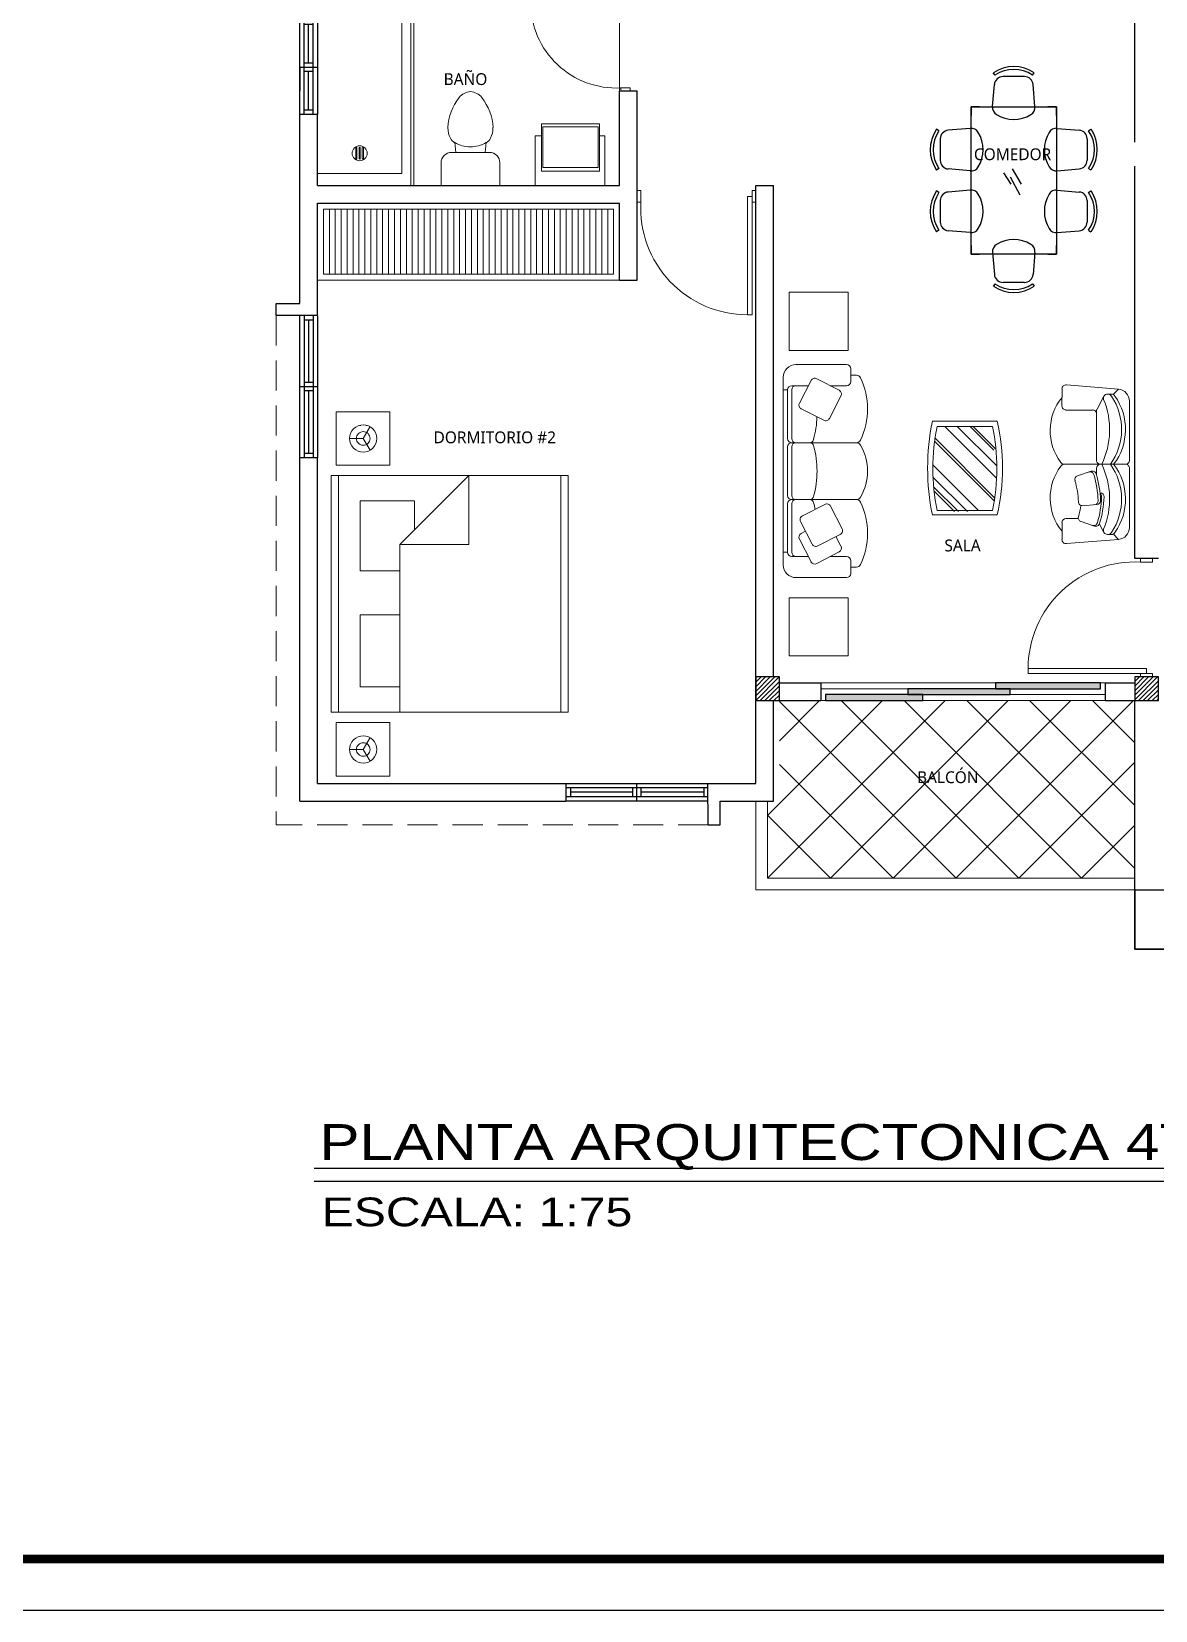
# Model space of a CAD drawing. Header units: feet. Extents: x -417 to 46, y -646 to -218.
# Drawn here: x -80 to -70.51, y -260.01 to -246.68 of the extents above; entities that cross this region are included whole.
import ezdxf

# ---------------------------------------------------------------- set-up
doc = ezdxf.new("R2010")
doc.units = ezdxf.units.FT
doc.header["$MEASUREMENT"] = 0
doc.linetypes.add('DASHED', pattern=[19.05, 12.7, -6.35])
for name, color, linetype, lineweight in [('A-GENM', 8, 'Continuous', 9), ('A-WALL', 4, 'Continuous', 25), ('closet', 8, 'Continuous', 5), ('FURN', 2, 'Continuous', 30), ('I-FURN', 2, 'Continuous', 0), ('MB', 2, 'Continuous', 20), ('muebles', 2, 'Continuous', 5), ('P-SANR-FIXT', 2, 'Continuous', 9), ('Piso', 8, 'Continuous', 9), ('puertas', 8, 'Continuous', 9), ('TXT', 2, 'Continuous', 9), ('vuelo', 251, 'DASHED', 13)]:
    doc.layers.add(name, color=color, linetype=linetype, lineweight=lineweight)
for name, color, linetype in [('columna', 9, 'Continuous'), ('MARCO', 7, 'Continuous'), ('PERT-VENT', 2, 'Continuous'), ('RELLENO', 8, 'Continuous'), ('textos', 7, 'Continuous'), ('TEXXT', 8, 'Continuous')]:
    doc.layers.add(name, color=color, linetype=linetype)
doc.styles.add('ads', font='trebuc.ttf', dxfattribs={"height": 0.14})
doc.styles.add('DAMIAN', font='arial.ttf', dxfattribs={"height": 0.12})

# ---------------------------------------------------------------- blocks, each defined once
blk = doc.blocks.new('bath_sink_6127 - bath_sink_6127-V2-Nivel 1')
at = {"layer": 'I-FURN'}
for p, q in [((0.293, 0.297), (-0.127, 0.297)), ((-0.127, 0.297), (-0.127, -0.29)), ((0.293, 0.244), (0.293, 0.297)), ((0.395, 0.244), (-0.005, 0.244)), ((-0.005, 0.244), (-0.005, -0.245)), ((0.025, -0.234), (0.025, 0.233)), ((0.025, 0.233), (0.369, 0.233)), ((0.369, 0.233), (0.369, -0.234)), ((0.395, -0.245), (0.395, 0.244)), ((-0.005, -0.245), (0.395, -0.245)), ((0.369, -0.234), (0.025, -0.234)), ((0.293, -0.29), (0.293, -0.245)), ((0.293, -0.29), (-0.127, -0.29))]:
    blk.add_line(p, q, dxfattribs=at)
blk = doc.blocks.new('Toilet_-_Tank_-_3D_4840 - 17_ High_ Seat Not Visible-536545-Nivel 1')
at = {"layer": 'P-SANR-FIXT'}
for p, q in [((0.248, 0.489), (-0.248, 0.489)), ((-0.248, 0.489), (-0.248, 0.298)), ((0.248, 0.298), (0.248, 0.489)), ((-0.159, 0.21), (-0.123, 0.21)), ((-0.123, 0.21), (-0.132, 0.127)), ((-0.123, 0.21), (0.123, 0.21)), ((0.132, 0.127), (0.123, 0.21)), ((0.123, 0.21), (0.159, 0.21))]:
    blk.add_line(p, q, dxfattribs=at)
for centre, radius, start, end in [((-0.159, 0.298), 0.0889, 180, 270), ((0.159, 0.298), 0.0889, 270, 360), ((0, -0.104), 0.266, 90.1019, 119.8981), ((0, -0.104), 0.266, 60.1019, 89.8981), ((-0.023, 0.008), 0.167, 151.0596, 182.709), ((-0.083, 0.041), 0.0995, 119.8981, 151.0596), ((0.083, 0.041), 0.0995, 28.9404, 60.1019), ((0.023, 0.008), 0.167, 357.291, 28.9404), ((0.25, 0.021), 0.441, 182.709, 218.5058), ((-0.25, 0.021), 0.441, 321.4942, 357.291), ((0.011, -0.169), 0.136, 218.5058, 265.219), ((-0.011, -0.169), 0.136, 274.781, 321.4942)]:
    blk.add_arc(centre, radius, start, end, dxfattribs=at)
blk = doc.blocks.new('A$C4D292AF4')
at = {"layer": 'puertas'}
for points in [[(0.03, 0.05), (0.07, 0.05), (0.07, 1.05), (0.03, 1.05)], [(0, 0), (0.03, 0), (0.03, 0.1), (0, 0.1)], [(0.97, 0), (1, 0), (1, 0.1), (0.97, 0.1)]]:
    blk.add_lwpolyline(points, close=True, dxfattribs=at)
blk.add_arc((0.068, 0.147), 0.903, 357.0481, 89.8556, dxfattribs=at)
blk = doc.blocks.new('A$C5D053580')
at = {"color": 8}
for p, q in [((0.761, 1.017), (0.69, 1.123)), ((0.845, 0.914), (0.753, 1.083)), ((0.855, 1.016), (0.772, 1.159))]:
    blk.add_line(p, q, dxfattribs=at)
at = {"layer": 'FURN'}
for p, q in [((0.585, 1.746, -0.375), (0.602, 1.952, -0.375)), ((0.608, 2.04, -0.375), (0.592, 2.062, -0.375)), ((0.884, 2.026, -0.375), (0.683, 2.026, -0.375)), ((0.96, 2.04, -0.375), (0.975, 2.062, -0.375)), ((0.983, 1.746, -0.375), (0.965, 1.952, -0.375)), ((0.082, 1.516, -0.375), (0.059, 1.532, -0.375)), ((0.375, 1.54, -0.375), (0.169, 1.522, -0.375)), ((1.192, 1.54, -0.375), (1.398, 1.523, -0.375)), ((1.486, 1.517, -0.375), (1.508, 1.533, -0.375)), ((0.095, 1.441, -0.375), (0.095, 1.24, -0.375)), ((1.472, 1.442, -0.375), (1.472, 1.241, -0.375)), ((0.082, 1.164, -0.375), (0.059, 1.149, -0.375)), ((0.375, 1.141, -0.375), (0.169, 1.159, -0.375)), ((1.192, 1.142, -0.375), (1.398, 1.16, -0.375)), ((1.486, 1.165, -0.375), (1.508, 1.15, -0.375)), ((0.082, 0.937, -0.375), (0.059, 0.953, -0.375)), ((0.375, 0.96, -0.375), (0.169, 0.943, -0.375)), ((1.192, 0.96, -0.375), (1.398, 0.943, -0.375)), ((1.486, 0.937, -0.375), (1.508, 0.953, -0.375)), ((0.095, 0.862, -0.375), (0.095, 0.661, -0.375)), ((1.472, 0.862, -0.375), (1.472, 0.661, -0.375)), ((0.082, 0.585, -0.375), (0.059, 0.57, -0.375)), ((0.375, 0.562, -0.375), (0.169, 0.58, -0.375)), ((1.192, 0.562, -0.375), (1.398, 0.58, -0.375)), ((1.486, 0.585, -0.375), (1.508, 0.57, -0.375)), ((0.585, 0.375, -0.375), (0.602, 0.169, -0.375)), ((0.983, 0.375, -0.375), (0.965, 0.169, -0.375)), ((0.608, 0.082, -0.375), (0.592, 0.059, -0.375)), ((0.884, 0.095, -0.375), (0.683, 0.095, -0.375)), ((0.96, 0.082, -0.375), (0.975, 0.059, -0.375))]:
    blk.add_line(p, q, dxfattribs=at)
at = {"layer": 'FURN', "linetype": 'Continuous'}
for p, q in [((0.384, 1.741, 0.375), (1.184, 1.741, 0.375)), ((0.384, 0.361, 0.375), (0.384, 1.741, 0.375)), ((1.184, 1.741, 0.375), (1.184, 0.361, 0.375)), ((1.184, 0.361, 0.375), (0.384, 0.361, 0.375))]:
    blk.add_line(p, q, dxfattribs=at)
at = {"layer": 'FURN'}
for centre, radius, start, end in [((0.784, 1.782, -0.375), 0.339, 55.6197, 124.3803), ((0.784, 1.782, -0.375), 0.312, 55.6197, 124.3803), ((0.683, 1.945, -0.375), 0.0813, 90, 175.0303), ((0.884, 1.945, -0.375), 0.0813, 4.9697, 90), ((0.665, 1.739, -0.375), 0.0813, 175.0303, 238.407), ((0.784, 1.931, -0.375), 0.307, 238.407, 301.593), ((0.902, 1.739, -0.375), 0.0813, 301.593, 4.9697), ((0.339, 1.34, -0.375), 0.339, 145.6197, 214.3803), ((0.339, 1.34, -0.375), 0.312, 145.6197, 214.3803), ((0.176, 1.441, -0.375), 0.0813, 94.9697, 180), ((0.382, 1.459, -0.375), 0.0813, 31.593, 94.9697), ((0.19, 1.34, -0.375), 0.307, 328.407, 31.593), ((1.378, 1.341, -0.375), 0.307, 148.407, 211.593), ((1.185, 1.46, -0.375), 0.0813, 85.0303, 148.407), ((1.391, 1.442, -0.375), 0.0813, 0, 85.0303), ((1.229, 1.341, -0.375), 0.312, 325.6197, 34.3803), ((1.229, 1.341, -0.375), 0.339, 325.6197, 34.3803), ((0.176, 1.24, -0.375), 0.0813, 180, 265.0303), ((1.391, 1.241, -0.375), 0.0813, 274.9697, 0), ((0.382, 1.222, -0.375), 0.0813, 265.0303, 328.407), ((1.185, 1.223, -0.375), 0.0813, 211.593, 274.9697), ((0.339, 0.761, -0.375), 0.339, 145.6197, 214.3803), ((0.339, 0.761, -0.375), 0.312, 145.6197, 214.3803), ((0.176, 0.862, -0.375), 0.0813, 94.9697, 180), ((0.382, 0.88, -0.375), 0.0813, 31.593, 94.9697), ((0.19, 0.761, -0.375), 0.307, 328.407, 31.593), ((1.378, 0.761, -0.375), 0.307, 148.407, 211.593), ((1.185, 0.88, -0.375), 0.0813, 85.0303, 148.407), ((1.391, 0.862, -0.375), 0.0813, 0, 85.0303), ((1.229, 0.761, -0.375), 0.312, 325.6197, 34.3803), ((1.229, 0.761, -0.375), 0.339, 325.6197, 34.3803), ((0.176, 0.661, -0.375), 0.0813, 180, 265.0303), ((0.382, 0.643, -0.375), 0.0813, 265.0303, 328.407), ((1.185, 0.643, -0.375), 0.0813, 211.593, 274.9697), ((1.391, 0.661, -0.375), 0.0813, 274.9697, 0), ((0.665, 0.382, -0.375), 0.0813, 121.593, 184.9697), ((0.784, 0.19, -0.375), 0.307, 58.407, 121.593), ((0.902, 0.382, -0.375), 0.0813, 355.0303, 58.407), ((0.683, 0.176, -0.375), 0.0813, 184.9697, 270), ((0.884, 0.176, -0.375), 0.0813, 270, 355.0303), ((0.784, 0.339, -0.375), 0.339, 235.6197, 304.3803), ((0.784, 0.339, -0.375), 0.312, 235.6197, 304.3803)]:
    blk.add_arc(centre, radius, start, end, dxfattribs=at)
at = {"layer": 'FURN', "linetype": 'Continuous'}
for points in [[(0.384, 1.741, -0.375), (0.384, 1.741, 0.375), (0.384, 1.661, 0.375), (0.384, 1.701, -0.375)], [(0.464, 1.741, 0.375), (0.424, 1.741, -0.375), (0.384, 1.741, -0.375), (0.384, 1.741, 0.375)], [(1.184, 0.361, 0.425), (0.384, 0.361, 0.425), (0.384, 1.741, 0.425), (1.184, 1.741, 0.425)], [(1.104, 1.741, 0.375), (1.144, 1.741, -0.375), (1.184, 1.741, -0.375), (1.184, 1.741, 0.375)], [(1.184, 1.741, -0.375), (1.184, 1.741, 0.375), (1.184, 1.661, 0.375), (1.184, 1.701, -0.375)], [(0.384, 0.361, -0.375), (0.384, 0.361, 0.375), (0.384, 0.441, 0.375), (0.384, 0.401, -0.375)], [(0.464, 0.361, 0.375), (0.424, 0.361, -0.375), (0.384, 0.361, -0.375), (0.384, 0.361, 0.375)], [(1.104, 0.361, 0.375), (1.144, 0.361, -0.375), (1.184, 0.361, -0.375), (1.184, 0.361, 0.375)], [(1.184, 0.361, -0.375), (1.184, 0.361, 0.375), (1.184, 0.441, 0.375), (1.184, 0.401, -0.375)]]:
    blk.add_3dface(points, dxfattribs=at)
blk = doc.blocks.new('A$C4CC40D8E')
at = {"layer": 'muebles'}
for p, q in [((0.15, 2.525, 0.013), (0.75, 2.525, 0.013)), ((0.8, 2.325, 0.013), (0.8, 2.475, 0.013)), ((0, 0.15, 0.013), (0, 2.375, 0.013)), ((0.1, 2.275, 0.013), (0.297, 2.275, 0.013)), ((0.191, 2.07, 0.013), (0.329, 2.337, 0.013)), ((0.396, 2.358, 0.013), (0.663, 2.221, 0.013)), ((0.557, 2.275, 0.013), (0.75, 2.275, 0.013)), ((0.8, 2.4, 0.013), (0.868, 2.4, 0.013)), ((0.05, 2.225, 0.013), (0, 2.225, 0.013)), ((0.05, 1.65, 0.013), (0.05, 2.225, 0.013)), ((0.1, 1.65, 0.013), (0.1, 2.225, 0.013)), ((0.684, 2.153, 0.013), (0.625, 2.039, 0.013)), ((0.264, 1.976, 0.013), (0.213, 2.003, 0.013)), ((0.05, 0.975, 0.013), (0.05, 1.55, 0.013)), ((0.1, 1.6, 0.013), (0.869, 1.6, 0.013)), ((0.1, 0.975, 0.013), (0.1, 1.55, 0.013)), ((0.05, 0.3, 0.013), (0.05, 0.875, 0.013)), ((0.1, 0.925, 0.013), (0.869, 0.925, 0.013)), ((0.1, 0.3, 0.013), (0.1, 0.875, 0.013)), ((0.05, 0.3, 0.013), (0, 0.3, 0.013)), ((0.1, 0.25, 0.013), (0.297, 0.25, 0.013)), ((0.557, 0.25, 0.013), (0.75, 0.25, 0.013)), ((0.8, 0.05, 0.013), (0.8, 0.2, 0.013)), ((0.8, 0.125, 0.013), (0.868, 0.125, 0.013)), ((0.15, 0, 0.013), (0.75, 0, 0.013))]:
    blk.add_line(p, q, dxfattribs=at)
at = {"layer": 'muebles', "elevation": 0.013}
for points in [[(0.698, 1.945), (0.56, 1.678, -0.414214), (0.493, 1.657), (0.226, 1.794, -0.414214), (0.205, 1.861), (0.342, 2.128, -0.414214), (0.41, 2.15), (0.676, 2.012, -0.414214)], [(0.684, 0.372), (0.547, 0.638, 0.414214), (0.48, 0.66), (0.213, 0.522, 0.414214), (0.191, 0.455), (0.329, 0.188, 0.414214), (0.396, 0.167), (0.663, 0.304, 0.414214)]]:
    blk.add_lwpolyline(points, format="xyb", close=True, dxfattribs=at)
at = {"layer": 'muebles'}
for centre, radius, start, end in [((0.15, 2.375, 0.013), 0.15, 90, 180), ((0.75, 2.475, 0.013), 0.05, 360, 90), ((0.1, 2.225, 0.013), 0.05, 90, 180), ((0.15, 2.225, 0.013), 0.05, 90, 180), ((0.373, 2.314, 0.013), 0.05, 62.7398, 152.7398), ((0.75, 2.325, 0.013), 0.05, 270, 360), ((0.868, 2.35, 0.013), 0.05, 23.8847, 90), ((0.162, 2, 0.013), 0.838, 333.776, 26.224), ((0.236, 2.047, 0.013), 0.05, 152.7398, 242.7398), ((0.64, 2.176, 0.013), 0.05, 332.7398, 62.7398), ((-0.718, 1.937, 0.013), 1.118, 344.5029, 348.573), ((0.1, 1.65, 0.013), 0.05, 180, 270), ((0.1, 1.55, 0.013), 0.05, 90, 180), ((0.15, 1.65, 0.013), 0.05, 180, 270), ((0.15, 1.55, 0.013), 0.05, 90, 180), ((0.311, 1.65, 0.013), 0.05, 270, 347.1604), ((0.311, 1.55, 0.013), 0.05, 12.8396, 90), ((-0.718, 1.262, 0.013), 1.118, 344.5029, 15.4971), ((0.868, 1.65, 0.013), 0.05, 270, 336.1153), ((0.869, 1.55, 0.013), 0.05, 25.9445, 90), ((0.399, 1.262, 0.013), 0.601, 329.0457, 30.9543), ((0.1, 0.975, 0.013), 0.05, 180, 270), ((0.15, 0.975, 0.013), 0.05, 180, 270), ((0.311, 0.975, 0.013), 0.05, 270, 347.1604), ((0.869, 0.975, 0.013), 0.05, 270, 334.0555), ((0.1, 0.875, 0.013), 0.05, 90, 180), ((0.15, 0.875, 0.013), 0.05, 90, 180), ((0.311, 0.875, 0.013), 0.05, 12.8396, 90), ((-0.718, 0.587, 0.013), 1.118, 1.5948, 15.4971), ((0.868, 0.875, 0.013), 0.05, 23.8847, 90), ((0.162, 0.525, 0.013), 0.838, 333.776, 26.224), ((0.1, 0.3, 0.013), 0.05, 180, 270), ((0.15, 0.3, 0.013), 0.05, 180, 270), ((0.75, 0.2, 0.013), 0.05, 0, 90), ((0.15, 0.15, 0.013), 0.15, 180, 270), ((0.75, 0.05, 0.013), 0.05, 270, 0), ((0.868, 0.175, 0.013), 0.05, 270, 336.1153)]:
    blk.add_arc(centre, radius, start, end, dxfattribs=at)
blk = doc.blocks.new('A$C6E953964')
at = {"layer": 'muebles'}
for p, q in [((1.358, 1.876), (1.206, 1.724)), ((1.432, 1.873), (1.859, 1.37)), ((1.316, 1.543), (1.206, 1.653)), ((1.527, 1.466), (1.366, 1.546)), ((1.666, 1.438), (1.552, 1.404)), ((1.751, 1.39), (1.716, 1.426)), ((1.239, 1.39), (1.356, 1.253)), ((1.859, 1.37), (1.763, 1.37)), ((1.252, 0.639), (0.704, 1.187)), ((1.008, 1.008), (0.928, 1.169)), ((1.279, 1.121), (1.282, 1.118)), ((1.85, 1.167), (1.323, 0.639)), ((0.519, 0.422), (0.959, 0.862)), ((1.091, 0.994), (1.029, 0.932)), ((0.015, 0.533), (0.167, 0.686)), ((0.475, 0.449), (0.238, 0.686)), ((0.018, 0.459), (0.521, 0.032)), ((0.453, 0.225), (0.506, 0.401)), ((0.724, 0.041), (1.252, 0.568)), ((0.501, 0.14), (0.465, 0.175)), ((0.521, 0.032), (0.521, 0.128))]:
    blk.add_line(p, q, dxfattribs=at)
for centre, radius, start, end in [((1.346, 1.144), 0.659, 95.5762, 172.3053), ((1.393, 1.841), 0.05, 40.2921, 135), ((1.241, 1.689), 0.05, 135, 225), ((0.429, 2.18), 1.078, 298.7955, 313.14), ((0.711, 1.797), 1.001, 289.1764, 337.4282), ((1.201, 1.357), 0.05, 40.5997, 133.14), ((0.355, 2.044), 1.078, 323.4757, 331.2045), ((1.343, 1.501), 0.05, 63.7448, 151.2045), ((0.355, 2.044), 1.328, 317.1583, 331.5028), ((0.355, 2.044), 1.358, 317.2097, 331.5542), ((1.478, 1.435), 0.05, 331.5028, 63.7448), ((1.505, 1.421), 0.05, 331.5542, 63.7448), ((1.68, 1.39), 0.05, 45, 153.7448), ((1.686, 1.385), 0.05, 343.3506, 45), ((0.747, 0.545), 0.659, 97.6947, 174.4238), ((0.67, 1.15), 0.05, 45, 103.6093), ((0.741, 1.221), 0.05, 166.3907, 225), ((0.973, 1.192), 0.05, 118.7955, 206.2552), ((0.429, 2.18), 1.328, 298.4972, 312.8417), ((0.992, 1.521), 0.758, 279.5275, 348.5153), ((1.054, 1.459), 0.72, 277.3329, 350.6734), ((1.299, 1.243), 0.05, 312.8417, 40.5997), ((1.318, 1.22), 0.05, 312.7903, 40.5997), ((1.716, 1.355), 0.05, 345.2193, 45), ((1.744, 1.273), 0.15, 315, 40.2921), ((1.039, 1.057), 0.05, 206.2552, 298.4972), ((1.053, 1.03), 0.05, 206.2552, 298.4458), ((0.429, 2.18), 1.358, 298.4458, 312.7903), ((1.315, 1.156), 0.05, 229.4003, 317.2097), ((1.292, 1.175), 0.05, 262.286, 317.1583), ((0.094, 1.18), 1.001, 292.5718, 340.8236), ((0.994, 0.826), 0.05, 45, 135), ((1.065, 0.897), 0.05, 135, 225), ((0.202, 0.65), 0.05, 45, 135), ((0.37, 0.899), 0.758, 281.4847, 350.4725), ((0.432, 0.837), 0.72, 279.3266, 352.6671), ((1.217, 0.604), 0.05, 315, 45), ((1.287, 0.674), 0.05, 225, 315), ((0.05, 0.498), 0.05, 135, 229.7079), ((0.51, 0.484), 0.05, 225, 315), ((0.554, 0.387), 0.05, 135, 163.0552), ((0.501, 0.211), 0.05, 116.2552, 225), ((0.507, 0.205), 0.05, 225, 286.6494), ((0.536, 0.175), 0.05, 225, 284.7807), ((0.618, 0.147), 0.15, 229.7079, 315)]:
    blk.add_arc(centre, radius, start, end, dxfattribs=at)
blk = doc.blocks.new('A$C00990124')
at = {"layer": 'RELLENO', "ltscale": 0.4}
h = blk.add_hatch(dxfattribs=at)
h.set_pattern_fill('AR-RROOF', color=256, scale=0.008831, angle=585, style=0)
h.set_pattern_definition([(315, (-222.8446, 143.9424), (0.19032512, -0.50753365), [3.3645046, -0.4486006, 1.1215015, -0.2243003]), (315, (-222.71296, 143.65215), (-0.36954794, -0.0523394), [0.6729009, -0.0740191, 1.3458018, -0.1682252]), (315, (-222.90011, 143.72828), (0.71847733, -0.93100705), [1.79440245, -0.3140204, 0.8972012, -0.2243003])])
h.paths.add_polyline_path([(0.548, 0.748), (0.08, 0.748, 0.101119), (0.08, 0.028), (0.548, 0.028, 0.101119)])
at = {"layer": 'muebles'}
for p, q in [((0.08, 0.748, 449.107), (0.548, 0.748, 449.107)), ((0.548, 0.038, 449.107), (0.08, 0.038, 449.107))]:
    blk.add_line(p, q, dxfattribs=at)
at = {"layer": 'muebles', "elevation": 449.107}
blk.add_lwpolyline([(0.04, 0.791), (0.587, 0.791, -0.117641), (0.587, 0), (0.04, 0, -0.100473), (0.04, 0.791)], format="xyb", close=True, dxfattribs=at)
at = {"layer": 'muebles'}
for centre, start, end in [((1.791, 0.393, 449.107), 168.2811, 191.7189), ((-1.162, 0.393, 449.107), 348.2811, 11.7189)]:
    blk.add_arc(centre, 1.747, start, end, dxfattribs=at)
blk = doc.blocks.new('A$C154754DE')
at = {"layer": 'muebles', "color": 2, "linetype": 'Continuous'}
for p, q in [((1.505, 3.079, 224.56), (1.958, 3.079, 224.56)), ((1.505, 2.626, 224.56), (1.505, 3.079, 224.56)), ((1.958, 2.626, 224.56), (1.958, 3.079, 224.56)), ((1.505, 2.626, 224.56), (1.958, 2.626, 224.56)), ((1.505, 0.453, 224.56), (1.958, 0.453, 224.56)), ((1.505, 0.453, 224.56), (1.505, 0, 224.56)), ((1.958, 0.453, 224.56), (1.958, 0, 224.56)), ((1.505, 0, 224.56), (1.958, 0, 224.56))]:
    blk.add_line(p, q, dxfattribs=at)
at = {"layer": 'muebles', "color": 8, "linetype": 'Continuous'}
for p, q in [((1.729, 2.853, 224.56), (1.672, 2.953, 224.56)), ((1.729, 2.853, 224.56), (1.672, 2.754, 224.56)), ((1.729, 2.853, 224.56), (1.844, 2.853, 224.56)), ((1.729, 0.226, 224.56), (1.672, 0.326, 224.56)), ((1.729, 0.226, 224.56), (1.672, 0.126, 224.56)), ((1.729, 0.226, 224.56), (1.844, 0.226, 224.56))]:
    blk.add_line(p, q, dxfattribs=at)
at = {"layer": 'muebles', "linetype": 'Continuous'}
for p, q in [((0, 2.54, 224.56), (2, 2.54, 224.56)), ((0, 0.54, 224.56), (0, 2.54, 224.56)), ((0.061, 2.54, 224.56), (0.061, 0.54, 224.56)), ((1.419, 1.958, 224.56), (0.837, 2.54, 224.56)), ((0.837, 2.54, 224.56), (0.837, 1.958, 224.56)), ((1.939, 0.54, 224.56), (1.939, 2.54, 224.56)), ((2, 2.54, 224.56), (2, 0.54, 224.56)), ((1.296, 2.326, 224.56), (1.755, 2.326, 224.56)), ((1.296, 2.081, 224.56), (1.296, 2.326, 224.56)), ((1.755, 2.326, 224.56), (1.755, 1.734, 224.56)), ((0.837, 1.958, 224.56), (1.419, 1.958, 224.56)), ((1.419, 0.54, 224.56), (1.419, 1.958, 224.56)), ((1.755, 1.734, 224.56), (1.419, 1.734, 224.56)), ((1.419, 1.364, 224.56), (1.755, 1.364, 224.56)), ((1.755, 1.364, 224.56), (1.755, 0.754, 224.56)), ((1.755, 0.754, 224.56), (1.419, 0.754, 224.56)), ((2, 0.54, 224.56), (0, 0.54, 224.56))]:
    blk.add_line(p, q, dxfattribs=at)
at = {"layer": 'muebles', "color": 8, "linetype": 'Continuous', "extrusion": (0, 0, -1)}
for centre, major_axis, start_param, end_param in [((1.729, 2.853, 224.56), (-0.0814, -0.0814), -1.570796, 4.712389), ((1.729, 0.226, 224.56), (-0.0407, 0.0407), 1.570796326794897, 7.853981633974483)]:
    blk.add_ellipse(centre, major_axis=major_axis, ratio=1, start_param=start_param, end_param=end_param, dxfattribs=at)
at = {"layer": 'muebles', "color": 8, "linetype": 'Continuous'}
for centre, major_axis, start_param, end_param in [((1.729, 2.853, 224.56), (-0.0407, -0.0407), 1.570796326794897, 7.853981633974483), ((1.729, 0.226, 224.56), (-0.0814, 0.0814), -1.570796, 4.712389)]:
    blk.add_ellipse(centre, major_axis=major_axis, ratio=1, start_param=start_param, end_param=end_param, dxfattribs=at)
blk = doc.blocks.new('A$C59FC24C1')
at = {"layer": 'PERT-VENT', "extrusion": (-2.36783e-12, 8.94772e-16, -1)}
for p, q in [((0, 0), (0, 1.2)), ((0.038, 1.2), (0.038, 0)), ((0.038, 1.165), (0.113, 1.165)), ((0.038, 1.165), (0.113, 1.165)), ((0.075, 1.165), (0.075, 0.635)), ((0.113, 1.2), (0.113, 0)), ((0.15, 1.2), (0.15, 0)), ((0.15, 0.6), (0, 0.6)), ((0.113, 0.635), (0.038, 0.635)), ((0.113, 0.565), (0.038, 0.565)), ((0.075, 0.565), (0.075, 0.04)), ((0.038, 0.04), (0.113, 0.04))]:
    blk.add_line(p, q, dxfattribs=at)
blk = doc.blocks.new('A$C5EA57A7C')
for points in [[(1.475, 0.1), (2.362, 0.1), (2.362, 0.15), (1.475, 0.15)], [(0.038, 0), (0.86, 0), (0.86, 0.05), (0.038, 0.05)], [(0.735, 0.05), (1.6, 0.05), (1.6, 0.1), (0.735, 0.1)]]:
    blk.add_hatch(color=256).paths.add_polyline_path(points)
at = {"layer": 'PERT-VENT', "extrusion": (-6.28888e-16, -1.94037e-15, -1)}
for points in [[(-1.475, 0.1), (-2.362, 0.1), (-2.362, 0.15), (-1.475, 0.15)], [(-0.038, 0), (-0.86, 0), (-0.86, 0.05), (-0.038, 0.05)], [(-0.735, 0.05), (-1.6, 0.05), (-1.6, 0.1), (-0.735, 0.1)]]:
    blk.add_lwpolyline(points, close=True, dxfattribs=at)
at = {"layer": 'Piso'}
for p, q in [((0, 0.15), (2.4, 0.15)), ((0, 0), (2.4, 0))]:
    blk.add_line(p, q, dxfattribs=at)
at = {"layer": 'Piso', "extrusion": (-6.28888e-16, -1.94037e-15, -1)}
for p, q in [((0.823, 0.1), (0, 0.1)), ((1.6, 0.05), (2.4, 0.05))]:
    blk.add_line(p, q, dxfattribs=at)
blk = doc.blocks.new('A$C3D6C2CD6')
at = {"layer": 'P-SANR-FIXT'}
for p, q in [((0, 1.6), (0.787, 1.6)), ((0, 0.102), (0, 1.6)), ((0.711, 1.6), (0.711, 0.102)), ((0.787, 0), (0.787, 1.6)), ((0.813, 1.6), (0.813, 0)), ((0.324, 0.227), (0.324, 0.317)), ((0.333, 0.317), (0.333, 0.227)), ((0.351, 0.227), (0.351, 0.317)), ((0.36, 0.317), (0.36, 0.227)), ((0.378, 0.227), (0.378, 0.317)), ((0.387, 0.317), (0.387, 0.227)), ((0.711, 0.102), (0, 0.102)), ((0, 0), (0.787, 0)), ((0.124, 0), (0.787, 0)), ((0.813, 0), (0.787, 0)), ((0.813, 0), (0.787, 0))]:
    blk.add_line(p, q, dxfattribs=at)
for centre, radius, start, end in [((0.356, 0.272), 0.0635, 90, 270), ((0.356, 0.272), 0.0635, 90, 270), ((0.328, 0.317), 0.00444, 360, 180), ((0.356, 0.317), 0.00444, 360, 180), ((0.356, 0.272), 0.0635, 270, 90), ((0.356, 0.272), 0.0635, 270, 90), ((0.383, 0.317), 0.00444, 360, 180), ((0.328, 0.227), 0.00444, 180, 360), ((0.356, 0.227), 0.00444, 180, 360), ((0.383, 0.227), 0.00444, 180, 360)]:
    blk.add_arc(centre, radius, start, end, dxfattribs=at)
blk = doc.blocks.new('A$C1A1F583A')
at = {"layer": 'PERT-VENT', "extrusion": (2.36783e-12, -8.94772e-16, -1)}
for p, q in [((0, 0), (0, 0.8)), ((0.038, 0), (0.038, 0.8)), ((0.113, 0.76), (0.038, 0.76)), ((0.075, 0.435), (0.075, 0.76)), ((0.113, 0), (0.113, 0.8)), ((0.15, 0.8), (0.15, 0)), ((0.038, 0.435), (0.113, 0.435)), ((0, 0.4), (0.15, 0.4)), ((0.038, 0.365), (0.113, 0.365)), ((0.075, 0.035), (0.075, 0.365)), ((0.113, 0.035), (0.038, 0.035)), ((0.113, 0.035), (0.038, 0.035))]:
    blk.add_line(p, q, dxfattribs=at)
blk = doc.blocks.new('A$C012446DC')
at = {"layer": 'Piso'}
h = blk.add_hatch(dxfattribs=at)
h.set_pattern_fill('ANSI31', color=256, scale=0.008571, angle=180)
h.set_pattern_definition([(225, (206536.064322, 1154820.960068), (0.0192434059784, -0.0192434059784), [])])
h.paths.add_polyline_path([(0, 0), (0.2, 0), (0.2, 0.2), (0, 0.2)])
at = {"layer": 'columna'}
blk.add_lwpolyline([(0.2, 0.2), (0, 0.2), (0, 0), (0.2, 0)], close=True, dxfattribs=at)
blk = doc.blocks.new('A$C387E0859')
for p in [(0, 8.7), (3.2, 8.7), (0, 0), (3.2, 0), (6, 0), (9.2, 0)]:
    blk.add_blockref('A$C012446DC', p)

msp = doc.modelspace()

# ---------------------------------------------------------------- hatches: boundary and pattern name
at = {"layer": 'closet'}
h = msp.add_hatch(dxfattribs=at)
h.set_pattern_fill('ANSI31', color=256, scale=0.4, angle=45, style=0)
h.set_pattern_definition([(90, (-77.488263, -248.72936), (-0.05, 7e-18), [])])
h.paths.add_polyline_path([(-77.5383, -248.7294), (-75.0883, -248.7294), (-75.0883, -248.1794), (-77.5383, -248.1794)])
at = {"layer": 'Piso'}
h = msp.add_hatch(dxfattribs=at)
h.set_pattern_fill('NET', color=256, scale=3, angle=45, style=0)
h.set_pattern_definition([(45, (-73.78826, -253.82936), (-0.265165, 0.265165), []), (135, (-73.78826, -253.82936), (-0.265165, -0.265165), [])])
h.paths.add_polyline_path([(-73.6883, -252.3294), (-70.6883, -252.3294), (-70.6883, -253.8294), (-73.7883, -253.8294), (-73.7883, -253.1794), (-73.6883, -253.1794)])

# ---------------------------------------------------------------- linework, layer by layer
at = {"layer": 'A-GENM'}
for p, q in [((-73.8883, -253.9294), (-73.8883, -253.1794)), ((-73.7883, -253.8294), (-73.7883, -253.1794)), ((-70.6883, -253.8294), (-73.7883, -253.8294)), ((-70.6883, -253.9294), (-73.8883, -253.9294))]:
    msp.add_line(p, q, dxfattribs=at)
at = {"layer": 'A-WALL'}
for p, q in [((-70.6883, -251.1294), (-70.6883, -243.5794)), ((-75.0383, -247.9794), (-75.0383, -247.1794)), ((-75.0383, -247.1794), (-74.8883, -247.1794)), ((-74.8883, -248.7794), (-74.8883, -247.1794)), ((-77.7383, -248.9758), (-77.7383, -247.3794)), ((-77.5883, -247.9794), (-77.5883, -247.3794)), ((-77.5883, -247.9794), (-75.0383, -247.9794)), ((-73.8883, -253.0294), (-73.8883, -247.9794)), ((-73.8883, -247.9794), (-73.7383, -247.9794)), ((-73.7383, -252.1294), (-73.7383, -247.9794)), ((-77.5883, -249.0758), (-77.5883, -248.1294)), ((-77.5883, -248.1294), (-75.0383, -248.1294)), ((-75.0383, -248.7794), (-75.0383, -248.1294)), ((-75.0383, -248.7794), (-74.8883, -248.7794)), ((-77.9383, -249.0758), (-77.9383, -248.9758)), ((-77.7383, -253.1794), (-77.7383, -250.279)), ((-77.5883, -253.0294), (-77.5883, -250.279)), ((-70.4883, -251.1294), (-70.6883, -251.1294)), ((-73.6883, -252.1794), (-73.3383, -252.1794)), ((-73.3383, -252.1794), (-73.3383, -252.3294)), ((-70.9383, -252.1794), (-70.6883, -252.1794)), ((-70.9383, -252.1794), (-70.9383, -252.3294)), ((-73.7383, -253.1794), (-73.7383, -252.3294)), ((-73.7383, -252.3294), (-73.3383, -252.3294)), ((-70.9383, -252.3294), (-70.6883, -252.3294)), ((-70.6883, -253.9294), (-70.6883, -252.3294)), ((-77.5883, -253.0294), (-75.4915, -253.0294)), ((-74.2915, -253.0294), (-73.8883, -253.0294)), ((-77.7383, -253.1794), (-75.4915, -253.1794)), ((-74.1883, -253.1794), (-73.7383, -253.1794)), ((-74.2883, -253.3794), (-74.1883, -253.3794)), ((-70.6883, -253.9294), (-70.1883, -253.9294))]:
    msp.add_line(p, q, dxfattribs=at)
at = {"layer": 'A-WALL', "extrusion": (-1.27878e-17, -1.31713e-15, -1)}
for p, q in [((-77.5883, -247.3794), (-77.7383, -247.3794)), ((-77.9383, -248.9758), (-77.7383, -248.9758)), ((-77.9383, -249.0758), (-77.5883, -249.0758)), ((-77.5883, -250.279), (-77.7383, -250.279))]:
    msp.add_line(p, q, dxfattribs=at)
at = {"layer": 'A-WALL', "extrusion": (-6.28888e-16, -1.93323e-15, -1)}
for p, q in [((-75.4915, -253.0294), (-75.4915, -253.1794)), ((-74.2883, -253.3794), (-74.2915, -253.0294)), ((-74.1883, -253.3794), (-74.1883, -253.1794))]:
    msp.add_line(p, q, dxfattribs=at)
at = {"layer": 'closet'}
msp.add_line((-77.5883, -248.7794), (-75.0383, -248.7794), dxfattribs=at)
msp.add_lwpolyline([(-77.5383, -248.7294), (-75.0883, -248.7294), (-75.0883, -248.1794), (-77.5383, -248.1794)], close=True, dxfattribs=at)
at = {"layer": 'MB', "lineweight": 35, "extrusion": (-2.36783e-12, 8.94772e-16, -1)}
for q in [(-70.6883, -253.9294), (-67.6883, -254.4294)]:
    msp.add_line((-70.6883, -254.4294), q, dxfattribs=at)
at = {"layer": 'muebles'}
for points in [[(-73.1062, -249.3717), (-73.6048, -249.3717), (-73.6048, -248.8816), (-73.1062, -248.8816)], [(-73.1062, -251.4621), (-73.6048, -251.4621), (-73.6048, -251.9521), (-73.1062, -251.9521)]]:
    msp.add_lwpolyline(points, close=True, dxfattribs=at)
at = {"layer": 'TEXXT', "color": 4}
msp.add_line((-77.6173, -256.2793), (-64.6733, -256.2793), dxfattribs=at)
at = {"layer": 'TEXXT', "color": 3}
msp.add_line((-77.6173, -256.3884), (-64.5496, -256.3884), dxfattribs=at)
at = {"layer": 'vuelo', "ltscale": 0.02}
for p in [(-77.9383, -249.0758), (-74.2883, -253.3794)]:
    msp.add_line(p, (-77.9383, -253.3794), dxfattribs=at)

# ---------------------------------------------------------------- block references
for name, p in [('A$C59FC24C1', (-77.7383, -250.279)), ('A$C5EA57A7C', (-73.3383, -252.3294))]:
    msp.add_blockref(name, p)
at = {"rotation": 270}
msp.add_blockref('A$C59FC24C1', (-75.4915, -253.0294), dxfattribs=at)
at = {"layer": 'FURN'}
msp.add_blockref('A$C00990124', (-72.4367, -250.7617), dxfattribs=at)
at = {"layer": 'I-FURN', "rotation": 90}
msp.add_blockref('bath_sink_6127 - bath_sink_6127-V2-Nivel 1', (-75.4536, -247.8525), dxfattribs=at)
at = {"layer": 'muebles', "xscale": -0.7122876750000273, "yscale": 0.7122876750000273, "zscale": 0.712287675000016, "rotation": 180}
msp.add_blockref('A$C4CC40D8E', (-73.6555, -249.4926), dxfattribs=at)
at = {"layer": 'muebles', "extrusion": (0.001083, -0.002614, 0.999996), "xscale": -0.670388400000006, "yscale": 0.6703883999999893, "zscale": 0.6703884000000084, "rotation": 135.000162156856}
msp.add_blockref('A$C6E953964', (-71.0557, -249.4381, 0.1222), dxfattribs=at)
at = {"layer": 'puertas', "extrusion": (-6.28888e-16, 1.94037e-15, -1), "xscale": -1.000288939019299, "yscale": 1.000288939019299, "zscale": 1.000288939019297, "rotation": 180}
msp.add_blockref('A$C4D292AF4', (73.8883, -248.021), dxfattribs=at)
at = {"layer": 'puertas', "extrusion": (1.94037e-15, 6.28888e-16, -1), "xscale": -1.000288939019299, "yscale": 1.000288939019299, "zscale": 1.000288939019297, "rotation": 270}
msp.add_blockref('A$C4D292AF4', (70.5382, -252.1297), dxfattribs=at)

# ---------------------------------------------------------------- texts
at = {"layer": 'textos', "color": 7, "style": 'DAMIAN', "width": 1.2}
for s, height, p in [('PLANTA ARQUITECTONICA 4TO. NIVEL, BLOQUE A', 0.303465, (-77.5728, -256.2103)), (' ESCALA: 1:75', 0.242772, (-77.667, -256.7697))]:
    msp.add_text(s, height=height, dxfattribs=at).set_placement(p)
at = {"layer": 'TXT', "insert": (-76.0915, -250.0564), "char_height": 0.1, "width": 2.688, "attachment_point": 2, "style": 'ads', "bg_fill": 2}
msp.add_mtext('DORMITORIO #2', dxfattribs=at)
at = {"layer": 'TXT', "char_height": 0.1, "width": 2.688, "attachment_point": 2, "style": 'ads'}
for s, insert in [('SALA', (-72.1416, -250.9696)), ('BALCÓN', (-72.2665, -252.927))]:
    msp.add_mtext(s, dxfattribs=dict(at, insert=insert))

# ---------------------------------------------------------------- next in the draw order: block references
at = {"layer": 'FURN', "xscale": -1}
msp.add_blockref('A$C154754DE', (-75.4729, -252.9688), dxfattribs=at)

# ---------------------------------------------------------------- next in the draw order: texts
at = {"layer": 'TXT', "char_height": 0.1, "width": 2.688, "attachment_point": 2, "style": 'ads', "bg_fill": 2}
for s, insert in [('BAÑO', (-76.3389, -247.031)), ('COMEDOR', (-71.7193, -247.6655))]:
    msp.add_mtext(s, dxfattribs=dict(at, insert=insert))

# ---------------------------------------------------------------- next in the draw order: linework, layer by layer
at = {"layer": 'closet'}
msp.add_line((-75.0383, -247.1794), (-75.0383, -246.3794), dxfattribs=at)
at = {"layer": 'MARCO'}
msp.add_lwpolyline([(-112.2526, -218.0141), (-47.7526, -218.0141), (-47.7526, -260.0141), (-112.2526, -260.0141)], close=True, dxfattribs=at)
at = {"layer": 'MARCO', "const_width": 0.075}
msp.add_lwpolyline([(-54.925, -218.4482), (-111.8185, -218.4482), (-111.8185, -259.5801), (-54.925, -259.5801)], close=True, dxfattribs=at)

# ---------------------------------------------------------------- next in the draw order: block references
for name, p in [('A$C387E0859', (-73.8883, -252.3294)), ('A$C3D6C2CD6', (-77.5883, -247.9794)), ('A$C1A1F583A', (-77.7383, -247.3794))]:
    msp.add_blockref(name, p)
at = {"ltscale": 0.3, "xscale": 0.9000000000000057, "yscale": 0.9000000000000057, "zscale": 0.9000000000000057}
msp.add_blockref('A$C5D053580', (-72.4149, -248.883), dxfattribs=at)
at = {"layer": 'P-SANR-FIXT', "rotation": 179.9999999999976}
msp.add_blockref('Toilet_-_Tank_-_3D_4840 - 17_ High_ Seat Not Visible-536545-Nivel 1', (-76.2967, -247.4904), dxfattribs=at)
at = {"layer": 'puertas', "extrusion": (1.94037e-15, -6.28888e-16, -1), "xscale": 0.8002311512154279, "yscale": 0.8002311512154279, "zscale": 0.8002311512154279, "rotation": 270}
msp.add_blockref('A$C4D292AF4', (74.9483, -246.3791), dxfattribs=at)

doc.saveas('drawing.dxf')
